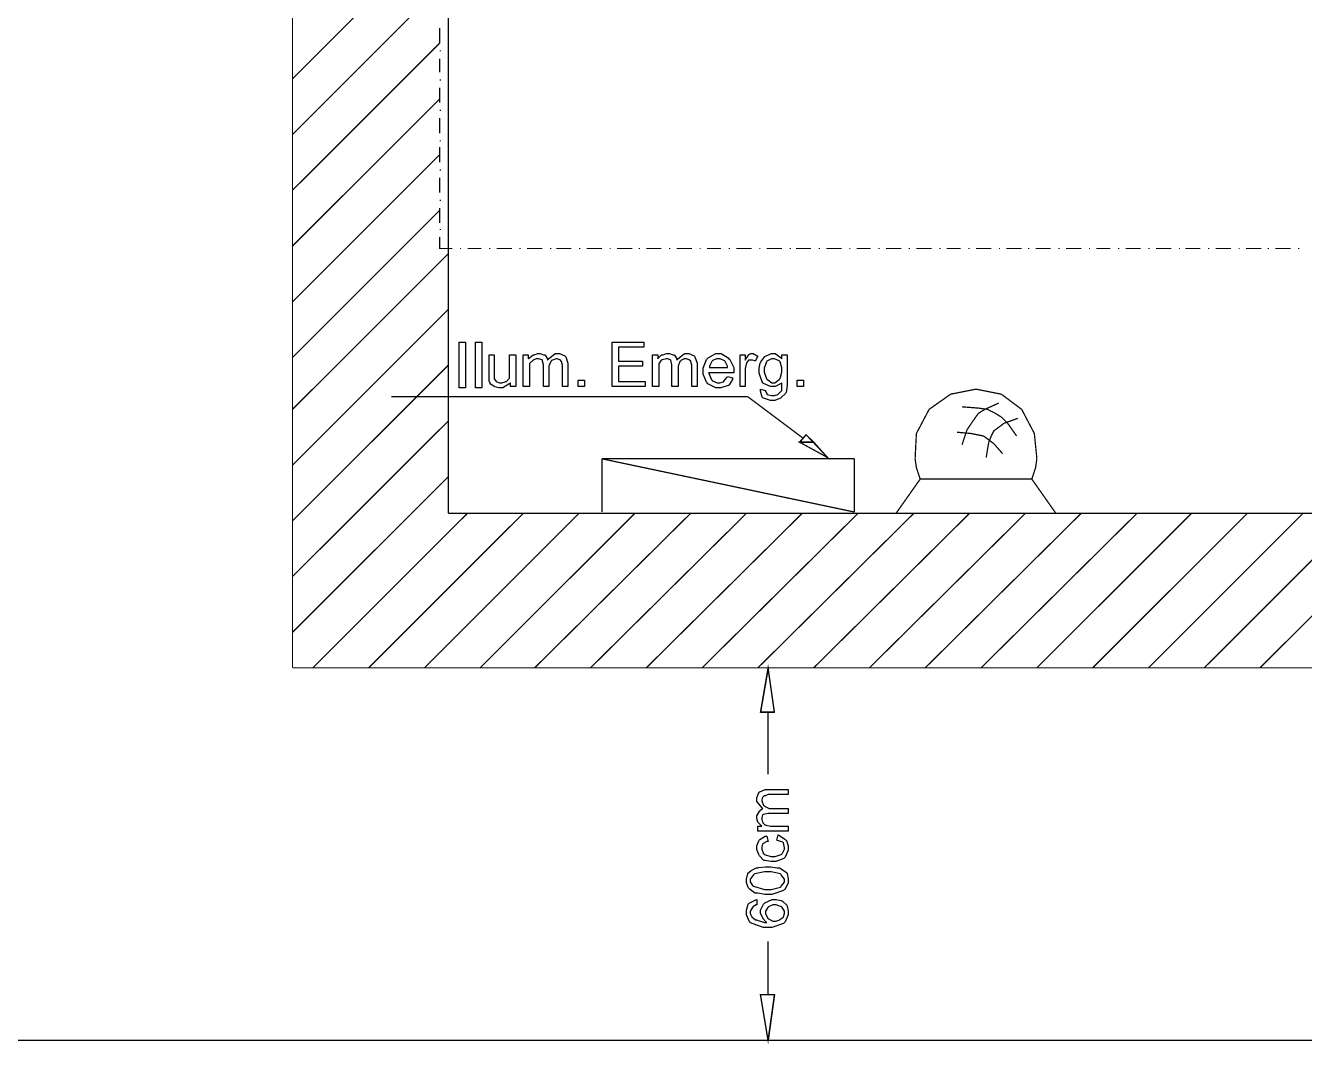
# Model space of a CAD drawing. Extents: x 0 to 210, y 0 to 297.
# Drawn here: x 43.96 to 86.73, y 141.09 to 175.19 of the extents above; entities that cross this region are included whole.
import ezdxf

# ---------------------------------------------------------------- set-up
doc = ezdxf.new("R2010")
doc.units = 0
doc.header["$MEASUREMENT"] = 0
for name, color, linetype in [('C00-00-00-BLACK', 7, 'Continuous'), ('C00-00-FF', 5, 'Continuous'), ('C00-7E-FF', 150, 'Continuous'), ('CFF-7E-00', 30, 'Continuous')]:
    doc.layers.add(name, color=color, linetype=linetype)

msp = doc.modelspace()

# ---------------------------------------------------------------- linework, layer by layer
at = {"layer": 'C00-00-00-BLACK', "const_width": 0.0423}
for points in [[(58.1021, 158.866), (58.1021, 207.486)], [(52.8877, 153.694), (52.8877, 207.275)], [(52.8877, 173.405), (57.8058, 178.321)], [(52.8877, 171.54), (57.8058, 176.459)], [(57.8058, 174.593), (57.8058, 175.102)], [(52.8877, 169.675), (57.8058, 174.593)], [(57.8058, 174.34), (57.8485, 174.34)], [(57.8058, 173.616), (57.8058, 174.082)], [(57.8058, 173.363), (57.8485, 173.363)], [(57.8058, 172.601), (57.8058, 173.109)], [(52.8877, 167.809), (57.8058, 172.727)], [(57.8058, 172.347), (57.8485, 172.347)], [(57.8058, 171.582), (57.8058, 172.091)], [(57.8058, 171.329), (57.8485, 171.329)], [(57.8058, 170.608), (57.8058, 171.117)], [(52.8877, 165.943), (57.8058, 170.863)], [(57.8058, 170.355), (57.8485, 170.355)], [(57.8058, 169.59), (57.8058, 170.098)], [(52.8877, 164.079), (57.8058, 168.997)], [(57.8058, 169.336), (57.8485, 169.336)], [(57.8058, 168.574), (57.8058, 169.083)], [(57.8058, 168.362), (57.8485, 168.362)], [(58.2291, 167.725), (57.8058, 167.725), (57.8058, 168.106)], [(58.4867, 167.725), (58.528, 167.725)], [(59.206, 167.725), (58.7403, 167.725)], [(59.4596, 167.725), (59.5023, 167.725)], [(60.2245, 167.725), (59.7133, 167.725)], [(60.4781, 167.725), (60.5208, 167.725)], [(61.2429, 167.725), (60.7328, 167.725)], [(61.4976, 167.725), (61.5389, 167.725)], [(62.2169, 167.725), (61.7086, 167.725)], [(62.4706, 167.725), (62.5133, 167.725)], [(63.2354, 167.725), (62.7271, 167.725)], [(63.4891, 167.725), (63.5317, 167.725)], [(64.2539, 167.725), (63.7438, 167.725)], [(64.4659, 167.725), (64.5086, 167.725)], [(65.2279, 167.725), (64.7196, 167.725)], [(65.4816, 167.725), (65.5271, 167.725)], [(66.2464, 167.725), (65.738, 167.725)], [(66.5, 167.725), (66.5427, 167.725)], [(67.2222, 167.725), (66.7551, 167.725)], [(67.4769, 167.725), (67.5185, 167.725)], [(68.2392, 167.725), (67.7305, 167.725)], [(68.4953, 167.725), (68.538, 167.725)], [(69.2573, 167.725), (68.749, 167.725)], [(69.511, 167.725), (69.5537, 167.725)], [(70.2331, 167.725), (69.7234, 167.725)], [(70.4882, 167.725), (70.5294, 167.725)], [(71.2502, 167.725), (70.7415, 167.725)], [(71.5063, 167.725), (71.549, 167.725)], [(72.2256, 167.725), (71.7599, 167.725)], [(72.4793, 167.725), (72.5219, 167.725)], [(73.2441, 167.725), (72.7371, 167.725)], [(73.4991, 167.725), (73.5404, 167.725)], [(74.264, 167.725), (73.7528, 167.725)], [(74.5172, 167.725), (74.5603, 167.725)], [(75.2369, 167.725), (74.7709, 167.725)], [(75.4902, 167.725), (75.5329, 167.725)], [(76.255, 167.725), (75.7481, 167.725)], [(76.5101, 167.725), (76.5514, 167.725)], [(77.2749, 167.725), (76.7637, 167.725)], [(77.4859, 167.725), (77.5286, 167.725)], [(78.2479, 167.725), (77.7392, 167.725)], [(78.504, 167.725), (78.5467, 167.725)], [(79.266, 167.725), (78.759, 167.725)], [(79.5211, 167.725), (79.5623, 167.725)], [(80.2432, 167.725), (79.7747, 167.725)], [(80.4968, 167.725), (80.5395, 167.725)], [(81.2588, 167.725), (80.7501, 167.725)], [(81.5149, 167.725), (81.558, 167.725)], [(82.2773, 167.725), (81.77, 167.725)], [(82.532, 167.725), (82.5733, 167.725)], [(83.2541, 167.725), (82.743, 167.725)], [(83.5078, 167.725), (83.5505, 167.725)], [(84.2726, 167.725), (83.7614, 167.725)], [(84.5263, 167.725), (84.569, 167.725)], [(85.2883, 167.725), (84.781, 167.725)], [(85.5003, 167.725), (85.543, 167.725)], [(86.2651, 167.725), (85.7567, 167.725)], [(86.5188, 167.725), (86.5614, 167.725)], [(52.8877, 162.343), (58.1021, 167.556)], [(52.8877, 160.478), (58.1021, 165.69)], [(52.8877, 158.612), (58.1021, 163.825)], [(75.7481, 163.02), (74.8979, 162.851)], [(76.5941, 162.851), (75.7481, 163.02)], [(74.8979, 162.851), (74.1786, 162.343)], [(76.5101, 162.555), (76.0444, 162.343)], [(77.2749, 162.343), (76.5941, 162.851)], [(74.1786, 162.343), (73.7528, 161.536)], [(75.8321, 162.385), (75.2796, 162.428)], [(75.8321, 162.216), (75.7054, 162.044)], [(76.1284, 162.343), (75.8321, 162.385)], [(76.0444, 162.343), (75.8321, 162.216)], [(76.382, 162.216), (76.1284, 162.343)], [(76.5941, 162.086), (76.382, 162.216)], [(76.8064, 161.875), (76.5941, 162.086)], [(77.6979, 161.536), (77.2749, 162.343)], [(52.8877, 156.748), (58.1021, 161.96)], [(75.4489, 161.663), (75.2796, 161.155)], [(75.7054, 162.044), (75.4489, 161.663)], [(76.5101, 161.747), (76.3404, 161.621)], [(76.6794, 161.875), (76.5101, 161.747)], [(77.1469, 162.044), (76.6794, 161.875)], [(77.1052, 161.451), (76.8064, 161.875)], [(73.7528, 161.536), (73.7097, 160.689)], [(75.5756, 161.536), (75.1099, 161.578)], [(76.0017, 161.451), (75.5756, 161.536)], [(76.3404, 161.198), (76.0017, 161.451)], [(76.1711, 161.24), (76.0857, 160.732)], [(76.255, 161.451), (76.1711, 161.24)], [(76.3404, 161.621), (76.255, 161.451)], [(77.7819, 160.689), (77.6979, 161.536)], [(76.6367, 160.859), (76.3404, 161.198)], [(63.2354, 160.689), (71.676, 160.689)], [(63.2354, 158.908), (63.2354, 160.689)], [(63.2354, 160.689), (63.2354, 158.908)], [(71.676, 158.908), (63.2354, 160.689)], [(63.2354, 160.689), (71.676, 160.689)], [(71.676, 158.908), (63.2354, 160.689)], [(71.676, 160.689), (71.676, 158.908)], [(71.676, 160.689), (71.676, 158.908)], [(73.7097, 160.689), (73.7528, 160.393)], [(73.7528, 160.393), (73.8794, 160.009)], [(77.6125, 160.009), (77.7392, 160.393)], [(77.7392, 160.393), (77.7819, 160.689)], [(52.8877, 154.882), (58.1021, 160.096)], [(73.8794, 160.009), (73.0747, 158.866)], [(77.6125, 160.009), (73.8794, 160.009)], [(77.6125, 160.009), (78.4172, 158.866)], [(53.5644, 153.694), (58.7403, 158.866)], [(55.433, 153.694), (60.6062, 158.866)], [(57.2989, 153.694), (62.4706, 158.866)], [(104.629, 158.866), (58.1021, 158.866)], [(59.1633, 153.694), (64.3393, 158.866)], [(60.9865, 153.694), (66.2037, 158.866)], [(62.8551, 153.694), (68.0695, 158.866)], [(64.7196, 153.694), (69.9368, 158.866)], [(66.5854, 153.694), (71.8026, 158.866)], [(68.4526, 153.694), (73.6685, 158.866)], [(70.3185, 153.694), (75.5329, 158.866)], [(72.1829, 153.694), (77.4016, 158.866)], [(74.0488, 153.694), (79.266, 158.866)], [(75.9174, 153.694), (81.1318, 158.866)], [(77.7819, 153.694), (82.9578, 158.866)], [(79.6477, 153.694), (84.8222, 158.866)], [(81.5149, 153.694), (86.6881, 158.866)], [(83.3808, 153.694), (88.5553, 158.866)], [(85.2456, 153.694), (90.4215, 158.866)], [(52.8877, 153.694), (104.629, 153.694)], [(40.4604, 141.232), (155.607, 141.232)]]:
    msp.add_lwpolyline(points, dxfattribs=at)
at = {"layer": 'C00-00-FF', "const_width": 0.0423}
for points in [[(67.4769, 153.694), (65.7807, 153.694)], [(67.4769, 141.232), (65.7807, 141.232)]]:
    msp.add_lwpolyline(points, dxfattribs=at)
at = {"layer": 'C00-7E-FF', "const_width": 0.0423}
for points in [[(68.1122, 162.767), (56.195, 162.767)], [(69.9795, 161.367), (68.1122, 162.767)], [(70.0648, 161.494), (69.8528, 161.24)], [(69.8528, 161.24), (70.7842, 160.732)], [(70.7842, 160.732), (70.0648, 161.494)], [(68.538, 153.694), (69.2573, 153.694)], [(68.7917, 152.213), (68.7917, 150.134)], [(68.7917, 142.759), (68.7917, 144.54)], [(67.9842, 141.232), (69.2573, 141.232)]]:
    msp.add_lwpolyline(points, dxfattribs=at)
for points in [[(70.3185, 161.24), (69.8528, 161.24), (70.7842, 160.732), (70.3185, 161.24)], [(70.0648, 161.494), (70.3185, 161.24), (69.8528, 161.24), (70.0648, 161.494)], [(68.538, 152.213), (69.004, 152.213), (68.7917, 153.694), (68.538, 152.213)], [(68.538, 142.759), (69.004, 142.759), (68.7917, 141.232), (68.538, 142.759)]]:
    msp.add_lwpolyline(points, close=True, dxfattribs=at)
at = {"layer": 'C00-7E-FF'}
for points in [[(70.0648, 161.494), (70.3185, 161.24), (69.8528, 161.24), (70.0648, 161.494)], [(70.3185, 161.24), (69.8528, 161.24), (70.7842, 160.732), (70.3185, 161.24)], [(68.538, 152.213), (69.004, 152.213), (68.7917, 153.694), (68.538, 152.213)], [(68.538, 142.759), (69.004, 142.759), (68.7917, 141.232), (68.538, 142.759)]]:
    msp.add_lwpolyline(points, close=True, dxfattribs=at)
at = {"layer": 'CFF-7E-00'}
for points in [[(58.462, 164.592), (58.674, 164.592), (58.674, 163.067), (58.462, 163.067), (58.462, 164.592)], [(59.013, 164.592), (59.224, 164.592), (59.224, 163.067), (59.013, 163.067), (59.013, 164.592)], [(63.5744, 163.105), (63.5744, 164.589), (64.6356, 164.589), (64.6356, 164.421), (63.7854, 164.421), (63.7854, 163.952), (64.5929, 163.952), (64.5929, 163.783), (63.7854, 163.783), (63.7854, 163.274), (64.6769, 163.274), (64.6769, 163.105), (63.5744, 163.105)], [(60.1818, 163.105), (60.1818, 163.231), (60.1595, 163.211), (59.9225, 163.063), (59.8442, 163.063), (59.7902, 163.063), (59.6498, 163.095), (59.629, 163.105), (59.618, 163.116), (59.5119, 163.181), (59.5023, 163.19), (59.5023, 163.222), (59.4596, 163.293), (59.4596, 163.317), (59.4596, 163.317), (59.4596, 163.445), (59.4596, 163.486), (59.4596, 164.166), (59.629, 164.166), (59.629, 163.57), (59.629, 163.518), (59.629, 163.4), (59.629, 163.359), (59.6388, 163.35), (59.6939, 163.274), (59.7133, 163.274), (59.7242, 163.264), (59.8138, 163.231), (59.8442, 163.231), (59.8854, 163.231), (60.0012, 163.264), (60.0121, 163.274), (60.0438, 163.274), (60.1292, 163.38), (60.1405, 163.401), (60.1405, 163.455), (60.1405, 163.575), (60.1405, 163.613), (60.1405, 164.166), (60.3511, 164.166), (60.3511, 163.105), (60.1818, 163.105)], [(60.6062, 163.105), (60.6062, 164.166), (60.7741, 164.166), (60.7741, 164.036), (60.784, 164.047), (60.9215, 164.155), (60.9438, 164.166), (60.985, 164.166), (61.0803, 164.209), (61.1131, 164.209), (61.1671, 164.209), (61.287, 164.166), (61.3283, 164.166), (61.3378, 164.155), (61.4123, 164.035), (61.4123, 163.993), (61.4331, 164.026), (61.6712, 164.209), (61.7513, 164.209), (61.8148, 164.209), (61.9936, 164.133), (62.0049, 164.122), (62.0254, 164.101), (62.0903, 163.894), (62.0903, 163.825), (62.0903, 163.105), (61.9206, 163.105), (61.9206, 163.783), (61.9206, 163.825), (61.8878, 163.943), (61.8779, 163.952), (61.8779, 163.952), (61.8451, 163.993), (61.8352, 163.993), (61.8243, 164.005), (61.7375, 164.036), (61.7086, 164.036), (61.7086, 164.036), (61.5488, 163.974), (61.5389, 163.952), (61.528, 163.943), (61.4549, 163.791), (61.4549, 163.74), (61.4549, 163.105), (61.2856, 163.105), (61.2856, 163.783), (61.2856, 163.836), (61.2429, 163.955), (61.2429, 163.993), (61.2316, 164.005), (61.1106, 164.036), (61.0704, 164.036), (61.0387, 164.036), (60.9533, 164.005), (60.9438, 163.993), (60.9328, 163.984), (60.8266, 163.889), (60.8171, 163.867), (60.8171, 163.814), (60.8171, 163.696), (60.8171, 163.656), (60.8171, 163.105), (60.6062, 163.105)], [(64.9319, 163.105), (64.9319, 164.166), (65.1013, 164.166), (65.1013, 164.036), (65.1108, 164.047), (65.217, 164.155), (65.2279, 164.166), (65.2805, 164.166), (65.399, 164.209), (65.4389, 164.209), (65.4925, 164.209), (65.6124, 164.166), (65.6537, 164.166), (65.6636, 164.155), (65.738, 164.035), (65.738, 163.993), (65.7585, 164.026), (65.997, 164.209), (66.077, 164.209), (66.1402, 164.209), (66.3194, 164.133), (66.3303, 164.122), (66.3402, 164.101), (66.4161, 163.894), (66.4161, 163.825), (66.4161, 163.105), (66.2464, 163.105), (66.2464, 163.783), (66.2464, 163.825), (66.2132, 163.943), (66.2037, 163.952), (66.2037, 163.952), (66.1624, 163.993), (66.1624, 163.993), (66.1515, 164.005), (66.0633, 164.036), (66.0344, 164.036), (65.9917, 164.036), (65.8742, 163.974), (65.8647, 163.952), (65.8428, 163.943), (65.7807, 163.791), (65.7807, 163.74), (65.7807, 163.105), (65.5683, 163.105), (65.5683, 163.783), (65.5683, 163.836), (65.5366, 163.984), (65.5271, 163.993), (65.5271, 164.005), (65.4293, 164.036), (65.3976, 164.036), (65.3976, 164.036), (65.2487, 164.005), (65.2279, 163.993), (65.217, 163.984), (65.1524, 163.889), (65.1425, 163.867), (65.1425, 163.814), (65.1425, 163.696), (65.1425, 163.656), (65.1425, 163.105), (64.9319, 163.105)], [(67.4342, 163.444), (67.6039, 163.401), (67.6039, 163.338), (67.4867, 163.169), (67.4769, 163.147), (67.455, 163.138), (67.2165, 163.063), (67.1382, 163.063), (67.0415, 163.063), (66.7755, 163.2), (66.7551, 163.231), (66.7329, 163.254), (66.6267, 163.523), (66.6267, 163.613), (66.6267, 163.719), (66.7329, 164.016), (66.7551, 164.036), (66.7865, 164.069), (67.05, 164.209), (67.1382, 164.209), (67.2222, 164.209), (67.455, 164.069), (67.4769, 164.036), (67.5086, 164.016), (67.6465, 163.747), (67.6465, 163.656), (67.6465, 163.635), (67.6465, 163.587), (67.6465, 163.57), (66.7964, 163.57), (66.8059, 163.55), (66.9011, 163.328), (66.923, 163.317), (66.9339, 163.296), (67.087, 163.231), (67.1382, 163.231), (67.1795, 163.231), (67.2966, 163.264), (67.3075, 163.274), (67.3171, 163.285), (67.4232, 163.423), (67.4342, 163.444)], [(66.839, 163.74), (67.4342, 163.74), (67.4342, 163.794), (67.3597, 163.943), (67.3502, 163.952), (67.3393, 163.963), (67.1876, 164.036), (67.1382, 164.036), (67.0842, 164.036), (66.9339, 163.974), (66.923, 163.952), (66.9121, 163.943), (66.839, 163.791), (66.839, 163.74)], [(67.8575, 163.105), (67.8575, 164.166), (68.0268, 164.166), (68.0268, 163.993), (68.0364, 164.016), (68.1426, 164.155), (68.1535, 164.166), (68.1535, 164.177), (68.217, 164.209), (68.2392, 164.209), (68.2914, 164.209), (68.4308, 164.133), (68.4526, 164.122), (68.3659, 163.952), (68.3549, 163.963), (68.2681, 163.993), (68.2392, 163.993), (68.217, 163.993), (68.1535, 163.993), (68.1535, 163.993), (68.1426, 163.984), (68.0695, 163.897), (68.0695, 163.867), (68.0586, 163.857), (68.0268, 163.707), (68.0268, 163.656), (68.0268, 163.105), (67.8575, 163.105)], [(68.538, 163.02), (68.7077, 162.978), (68.7077, 162.946), (68.749, 162.876), (68.749, 162.851), (68.7585, 162.842), (68.9102, 162.808), (68.961, 162.808), (69.0026, 162.808), (69.1197, 162.842), (69.1307, 162.851), (69.1402, 162.862), (69.2464, 162.968), (69.2573, 162.978), (69.2573, 163.041), (69.2573, 163.184), (69.2573, 163.231), (69.2355, 163.211), (69.0287, 163.105), (68.961, 163.105), (68.8756, 163.105), (68.6428, 163.211), (68.6223, 163.231), (68.6001, 163.264), (68.4953, 163.558), (68.4953, 163.656), (68.4953, 163.719), (68.5271, 163.889), (68.538, 163.909), (68.5479, 163.932), (68.6855, 164.112), (68.7077, 164.122), (68.7282, 164.133), (68.9021, 164.209), (68.961, 164.209), (69.0344, 164.209), (69.2355, 164.069), (69.2573, 164.036), (69.2573, 164.166), (69.427, 164.166), (69.427, 163.231), (69.427, 163.147), (69.3939, 162.905), (69.3843, 162.894), (69.373, 162.873), (69.2355, 162.735), (69.2146, 162.724), (69.2037, 162.715), (69.0217, 162.639), (68.961, 162.639), (68.8756, 162.639), (68.6428, 162.715), (68.6223, 162.724), (68.6001, 162.746), (68.538, 162.953), (68.538, 163.02)], [(68.665, 163.656), (68.665, 163.583), (68.738, 163.371), (68.749, 163.359), (68.7698, 163.339), (68.913, 163.231), (68.961, 163.231), (69.0136, 163.231), (69.161, 163.339), (69.172, 163.359), (69.1928, 163.371), (69.2573, 163.586), (69.2573, 163.656), (69.2573, 163.73), (69.1928, 163.932), (69.172, 163.952), (69.161, 163.963), (69.0107, 164.036), (68.961, 164.036), (68.9074, 164.036), (68.7698, 163.963), (68.749, 163.952), (68.738, 163.932), (68.665, 163.725), (68.665, 163.656)], [(62.4417, 163.322), (62.654, 163.322), (62.654, 163.11), (62.4417, 163.11), (62.4417, 163.322)], [(69.766, 163.322), (69.9766, 163.322), (69.9766, 163.11), (69.766, 163.11), (69.766, 163.322)], [(69.4697, 148.227), (68.4526, 148.227), (68.4526, 148.397), (68.5793, 148.397), (68.5684, 148.408), (68.4622, 148.514), (68.4526, 148.524), (68.4526, 148.524), (68.4114, 148.652), (68.4114, 148.693), (68.4114, 148.736), (68.4844, 148.853), (68.4953, 148.863), (68.4953, 148.894), (68.6001, 148.98), (68.6223, 148.989), (68.5906, 149.012), (68.4114, 149.218), (68.4114, 149.286), (68.4114, 149.349), (68.4844, 149.519), (68.4953, 149.539), (68.5161, 149.55), (68.6897, 149.625), (68.749, 149.625), (69.4697, 149.625), (69.4697, 149.455), (68.8344, 149.455), (68.7917, 149.455), (68.6964, 149.412), (68.665, 149.412), (68.665, 149.412), (68.6223, 149.371), (68.6223, 149.371), (68.611, 149.362), (68.5793, 149.273), (68.5793, 149.243), (68.5793, 149.243), (68.6428, 149.086), (68.665, 149.075), (68.6745, 149.065), (68.8248, 148.989), (68.8756, 148.989), (69.4697, 148.989), (69.4697, 148.82), (68.7917, 148.82), (68.7917, 148.82), (68.6319, 148.79), (68.6223, 148.778), (68.611, 148.778), (68.5793, 148.683), (68.5793, 148.65), (68.5793, 148.619), (68.611, 148.535), (68.6223, 148.524), (68.6223, 148.503), (68.6855, 148.439), (68.7077, 148.439), (68.7282, 148.43), (68.8703, 148.397), (68.9183, 148.397), (69.4697, 148.397), (69.4697, 148.227)], [(69.088, 147.931), (69.1307, 148.101), (69.1515, 148.091), (69.373, 147.953), (69.3843, 147.931), (69.4048, 147.92), (69.4697, 147.737), (69.4697, 147.675), (69.4697, 147.591), (69.3621, 147.358), (69.3416, 147.336), (69.3194, 147.315), (69.0506, 147.209), (68.961, 147.209), (68.8869, 147.209), (68.6855, 147.242), (68.665, 147.252), (68.6428, 147.263), (68.5052, 147.4), (68.4953, 147.421), (68.4844, 147.443), (68.4114, 147.617), (68.4114, 147.675), (68.4114, 147.739), (68.4844, 147.91), (68.4953, 147.931), (68.5161, 147.953), (68.6897, 148.058), (68.749, 148.058), (68.7917, 147.886), (68.749, 147.886), (68.6319, 147.812), (68.6223, 147.802), (68.611, 147.792), (68.5793, 147.705), (68.5793, 147.675), (68.5793, 147.622), (68.6428, 147.473), (68.665, 147.463), (68.6745, 147.453), (68.8894, 147.379), (68.961, 147.379), (69.0344, 147.379), (69.2355, 147.453), (69.2573, 147.463), (69.2672, 147.473), (69.3416, 147.625), (69.3416, 147.675), (69.3416, 147.675), (69.3099, 147.835), (69.3, 147.844), (69.2891, 147.855), (69.1085, 147.92), (69.088, 147.931)], [(68.7917, 146.108), (68.6841, 146.108), (68.4445, 146.151), (68.3659, 146.151), (68.3436, 146.161), (68.1634, 146.299), (68.1535, 146.32), (68.1316, 146.342), (68.0695, 146.516), (68.0695, 146.574), (68.0695, 146.627), (68.1013, 146.765), (68.1122, 146.786), (68.1122, 146.818), (68.217, 146.903), (68.2392, 146.913), (68.2487, 146.924), (68.4018, 146.997), (68.4526, 146.997), (68.4735, 147.008), (68.7116, 147.04), (68.7917, 147.04), (68.8869, 147.04), (69.1003, 146.997), (69.172, 146.997), (69.1928, 146.987), (69.4048, 146.849), (69.427, 146.827), (69.4365, 146.807), (69.4697, 146.633), (69.4697, 146.574), (69.4697, 146.501), (69.3621, 146.288), (69.3416, 146.278), (69.3099, 146.246), (68.9211, 146.108), (68.7917, 146.108)], [(68.7917, 146.278), (68.8964, 146.278), (69.2037, 146.353), (69.2146, 146.363), (69.2355, 146.385), (69.3416, 146.527), (69.3416, 146.574), (69.3416, 146.627), (69.2355, 146.765), (69.2146, 146.786), (69.2037, 146.797), (68.8936, 146.87), (68.7917, 146.87), (68.6745, 146.87), (68.345, 146.797), (68.3232, 146.786), (68.301, 146.765), (68.1965, 146.622), (68.1965, 146.574), (68.1965, 146.532), (68.2696, 146.415), (68.2805, 146.404), (68.301, 146.383), (68.6689, 146.278), (68.7917, 146.278)], [(68.4114, 145.939), (68.4114, 145.767), (68.399, 145.758), (68.2805, 145.701), (68.2805, 145.682), (68.2696, 145.673), (68.1965, 145.553), (68.1965, 145.513), (68.1965, 145.481), (68.2279, 145.397), (68.2392, 145.386), (68.2487, 145.365), (68.3701, 145.259), (68.4114, 145.259), (68.4318, 145.249), (68.6689, 145.174), (68.749, 145.174), (68.7268, 145.185), (68.6223, 145.305), (68.6223, 145.343), (68.611, 145.354), (68.538, 145.474), (68.538, 145.513), (68.538, 145.587), (68.6428, 145.788), (68.665, 145.809), (68.6855, 145.831), (68.924, 145.939), (69.004, 145.939), (69.0672, 145.939), (69.2355, 145.908), (69.2573, 145.897), (69.2781, 145.886), (69.4161, 145.747), (69.427, 145.725), (69.4365, 145.715), (69.4697, 145.564), (69.4697, 145.513), (69.4697, 145.428), (69.3621, 145.196), (69.3416, 145.174), (69.3099, 145.142), (68.9211, 145.005), (68.7917, 145.005), (68.6428, 145.005), (68.2279, 145.153), (68.1965, 145.174), (68.1743, 145.196), (68.0695, 145.434), (68.0695, 145.513), (68.0695, 145.587), (68.1316, 145.788), (68.1535, 145.809), (68.1634, 145.82), (68.3782, 145.929), (68.4114, 145.939)], [(69.004, 145.216), (69.0453, 145.216), (69.161, 145.249), (69.172, 145.259), (69.1815, 145.27), (69.2891, 145.334), (69.3, 145.343), (69.3099, 145.365), (69.3416, 145.477), (69.3416, 145.513), (69.3416, 145.555), (69.2672, 145.673), (69.2573, 145.682), (69.2464, 145.693), (69.0644, 145.767), (69.004, 145.767), (68.9501, 145.767), (68.8012, 145.693), (68.7917, 145.682), (68.7807, 145.673), (68.7077, 145.553), (68.7077, 145.513), (68.7077, 145.46), (68.7807, 145.313), (68.7917, 145.302), (68.8012, 145.292), (68.9529, 145.216), (69.004, 145.216)]]:
    msp.add_lwpolyline(points, close=True, dxfattribs=at)

doc.saveas('drawing.dxf')
